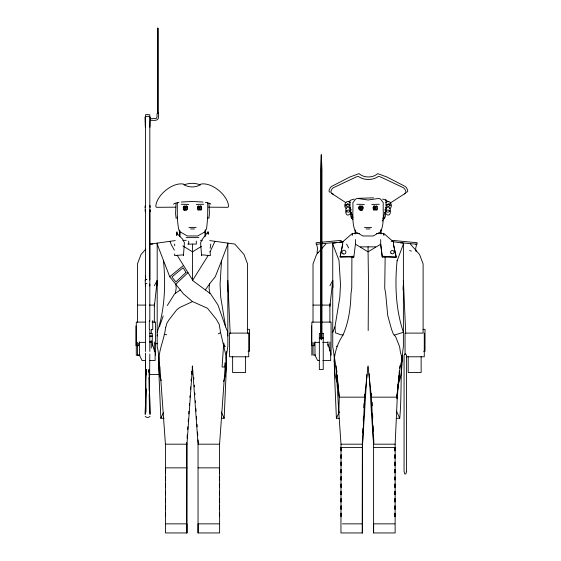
<?xml version="1.0" encoding="UTF-8"?>
<svg xmlns="http://www.w3.org/2000/svg" width="561" height="561" viewBox="0 0 561 561"><rect width="100%" height="100%" fill="white"/><g stroke="black" fill="none" stroke-linecap="round" stroke-linejoin="round"><path stroke-width="0.84" d="M145.453 275.521L145.594 280.788M149.815 211.785L149.815 205.543M226.392 351.677L226.385 361.887L226.209 356.782L227.829 346.572L227.829 243.116M150.425 120.327C152.985 120.019 156.519 121.323 158.251 118.701L158.665 114.135L158.076 112.466L158.076 113.252L157.837 28.05L157.606 113.252L157.606 112.466L157.017 114.135L157.017 117.046L156.175 118.476L150.376 118.715M157.185 243.116L157.185 346.572C160.306 357.778 156.954 369.797 161.203 380.758M334.258 354.601C334.384 364.18 333.69 374.131 337.568 383.142M157.185 244.091L169.71 276.713L183.426 293.817L192.402 301.523L207.486 308.262L216.216 319.139L219.253 324.482L220.578 332.582L226.209 356.782L225.978 376.368L224.169 418.275L221.371 418.275M391.22 241.447L403.387 243.116L403.387 346.572C400 370.253 401.978 394.425 399.727 418.275L396.929 418.275M385.155 257.057L384.72 288.102L385.702 293.838L387.714 315.436L391.543 329.356L393.366 334.083L395.617 336.649L399.6 346.649L400.47 352.603L401.767 356.782L401.942 361.887M146.141 388.843L145.769 412.44L145.769 381.564L146.442 369.615L146.358 374.86M219.365 500.335C219.484 494.781 219.358 505.896 219.477 500.335M394.923 478.456C395.042 472.902 394.916 484.017 395.035 478.456M401.942 355.583L401.865 359.713L400.147 366.985L396.879 397.16L398.415 380.919M145.769 389.776L145.229 414.362L145.769 390.288L145.453 353.1M368.065 365.863L364.685 397.16L362.532 444.186L362.532 532.95L340.955 532.95L340.997 444.186L338.83 412.938L339.251 397.16L337.631 380.063M399.495 370.954L397.293 397.16L395.14 444.186L395.126 532.95L373.598 532.95L373.598 444.186L371.438 412.938L371.712 402.146M205.193 234.267L205.326 230.003M227.493 290.956L227.689 284.834M380.779 233.411L380.884 230.003M403.078 290.079L403.219 285.703M165.579 327.266C164.506 340.562 156.267 353.675 159.899 366.985L165.432 444.186L165.446 532.95L186.974 532.95L186.974 444.186L192.507 365.863M334.188 361.887C334.468 352.315 337.701 342.918 343.059 334.945C348.725 321.944 350.618 307.905 350.976 293.817L351.754 288.102L351.901 257.008L353.851 257.078L355.436 244.203L355.436 239.547M349.812 204.232C350.141 206.736 346.032 207.121 345.885 204.597L345.885 206.238C345.555 203.734 349.671 203.348 349.812 205.873M350.373 210.095C350.702 212.605 346.593 212.991 346.446 210.466L346.446 212.107M207.654 218.46L207.71 217.261L206.63 228.502L205.137 231.728L205.137 236.672M227.829 244.091L221.553 260.802L220.073 284.357L220.746 297.323L225.606 326.86L227.829 332.28M397.125 260.402C394.748 284.455 395.666 309.237 403.387 332.28L394.243 335.148M362.357 440.701L362.203 532.95M362.701 432.868L362.897 428.513M363.248 420.673L363.437 416.318M363.823 407.609L364.019 403.254M321.292 154.864L320.619 169.667L320.619 337.883L321.292 339.756L321.965 337.883L321.965 169.667L321.292 154.85L321.292 339.756M205.228 230.017L205.137 231.728L197.675 235.978L187.346 235.978L179.878 231.728C177.823 231.377 177.038 211.756 177.36 218.46M380.695 231.728C384.643 222.724 382.791 212.317 383.268 202.703L380.646 199.197L378.913 198.391L368.065 200.011L357.21 198.391L355.485 199.197L352.862 202.703C353.339 212.317 351.488 222.724 355.436 231.728L362.897 235.978L373.226 235.978L380.695 231.728L380.786 230.017M340.99 444.186L362.532 444.186L366.908 374.482M207.689 217.458L207.71 202.703M186.764 442.454L186.645 532.95M187.065 438.113L187.304 434.642M187.669 429.438L187.851 426.837M188.208 421.634L188.391 419.032M188.748 413.829L188.931 411.227M189.352 405.154L189.478 403.415M189.899 397.349L190.018 395.61M190.438 389.537L190.621 386.936M191.042 380.863L191.161 379.131M191.582 373.058L191.701 371.326M192.002 366.985L192.507 366.985L198.04 444.186L198.04 532.95L219.617 532.95L219.575 444.186L225.115 366.985L226.174 362.736M176.848 235.269L176.974 231.847L176.694 235.283M174.716 253.895L174.59 255.592L183.159 254.841L183.412 255.662L184.422 242.794L182.563 239.084L176.974 233.593M399.72 368.339L399.937 365.716M364.362 396.283L364.517 394.537M224.982 362.785L224.596 366.985L222.086 366.985L223.713 343.08L224.835 346.796L224.596 345.366M398.576 379.208L398.899 375.786M399.137 373.226L399.383 370.66M154.345 306.467L157.185 280.458L154.345 285.724M329.903 306.467L332.743 280.458L329.903 285.724M208.874 218.545L209.435 213.622L209.001 203.566M221.553 260.802L215.305 276.671L209.583 283.859L209.064 288.452L209.877 293.305M384.622 216.904L384.285 218.545M386.115 209.688L385.176 217.128L382.153 221.118M157.185 335.948L157.403 334.272M187.556 208.93L185.95 210.578M224.835 346.796L224.912 346.193M183.237 207.254L184.317 205.754M358.788 207.254L359.874 205.754M165.783 327.329L166.855 323.304L168.896 319.966L176.603 309.967L179.702 307.526L192.626 301.523M210.13 248.278L210.775 244.091M175.383 293.305L176.196 288.102L175.754 284.252L188.005 272.674M157.185 332.28C164.906 309.237 165.825 284.455 163.447 260.402M332.743 332.28L334.966 326.86L339.826 297.323L340.499 284.357L339.005 260.402L332.743 244.091M352.532 235.01L352.532 233.257L342.701 241.854L342.701 244.203L340.148 256.889L353.851 257.078M342.701 244.203L340.064 257.008L353.465 256.258L353.619 257.064M384.776 210.003C392.006 199.19 392.63 222.675 384.804 212.416M390.239 204.597C390.091 207.121 385.982 206.736 386.312 204.232L386.312 205.873C386.431 203.657 389.944 203.531 390.225 205.726M389.685 210.466C389.537 212.991 385.428 212.605 385.758 210.095L385.758 211.735C385.87 209.526 389.39 209.4 389.664 211.595M396.809 398.822L397.293 397.16L397.139 394.537M382.812 218.86L385.141 211.953M346.46 211.595C346.74 209.4 350.26 209.526 350.373 211.735M351.326 212.416C343.5 222.675 344.124 199.19 351.354 210.003M214.926 241.307L210.13 251.77M198.538 205.754L197.914 206.392M374.096 205.754L373.472 206.392M223.537 381.55C226.665 373.696 226.328 365.078 226.209 356.782M398.015 384.734C401.823 375.926 402.174 366.235 401.767 356.782M159.408 326.86L163.237 315.906M385.68 210.403L386.22 208.86M397.111 260.802L403.387 244.091M352.084 235.234L352.771 233.432L359.629 233.432M362.658 209.8L361.508 210.578M376.712 210.2L377.265 209.47M164.142 418.275L160.846 418.275L163.356 412.749M339.202 418.275L336.404 418.275L339.272 411.956M404.397 193.889L405.771 192.563L405.869 191.259L404.656 188.847L403.478 187.774L380.498 176.925L378.373 176.435C372.644 180.502 364.117 180.502 358.388 176.435L356.263 176.925L333.283 187.774L332.105 188.847L330.892 191.259L331.516 193.356L333.536 194.295M348.577 201.834L350.983 200.025L354.187 199.057M167.318 305.521L174.639 293.817L180.319 289.939M192.696 280.205L208.068 255.669M350.134 207.935L350.541 207.282M205.333 289.939L209.583 283.859M208.25 234.428L208.04 231.847L202.451 239.084L200.593 242.794L201.602 255.662L201.855 254.841L210.424 255.592L209.982 251.342M149.927 127.277L150.285 117.067L147.634 116.211L144.983 117.067L145.341 127.277M145.755 249.112L141.021 254.484L137.459 263.908L137.459 322.21M325.738 244.091L316.572 254.484L313.017 263.908L313.017 322.21M358.858 207.493C359.896 205.207 365.982 208.271 360.435 206.006C355.779 208.601 363.451 212.801 363.044 207.493M373.086 207.493C374.117 205.207 380.211 208.271 374.664 206.006C370.008 208.601 377.679 212.801 377.265 207.493M173.58 204.225L174.219 203.517L179.043 202.283M187.465 208.72L185.396 209.597L183.321 208.72M201.694 208.72L199.618 209.597L197.549 208.72M363.023 208.72L360.954 209.597L358.879 208.72M377.251 208.72L375.176 209.597L373.107 208.72M385.863 202.71C389.678 198.299 393.948 206.623 389.509 208.734M145.159 207.542L145.453 205.585M183.475 207.037L185.396 206.406L187.311 207.037M197.703 207.037L199.618 206.406L201.539 207.037M359.033 207.037L360.954 206.406L362.869 207.037M373.261 207.037L375.176 206.406L377.097 207.037M201.708 209.47L200.761 210.242M169.71 276.713L183.503 265.444M351.845 218.545L352.862 217.794L352.406 218.545L351.698 218.545L351.417 216.083M406.606 192.479L407.686 191.371L407.665 190.193L406.487 187.704L405.252 186.462L386.992 177.045L377.707 173.637C372.869 178.082 363.893 178.082 359.054 173.637L349.769 177.045L331.509 186.462L330.275 187.704L329.097 190.193L329.076 191.371L330.156 192.479M150.039 416.395L148.525 417.384L146.751 417.384L145.229 416.395M390.056 203.187L405.245 193.356M201.427 246.37L192.507 251.84L182.851 245.914M218.278 333.879L220.578 332.582M387.16 204.87L389.334 203.657M149.815 286.033L149.815 210.158L149.815 280.009M318.648 252.373L317.021 252.997L317.589 248.369L316.6 244.231M184.162 184.857C189.267 182.823 195.109 182.823 200.221 184.857M145.264 283.971L146.926 283.508M175.249 240.585L150.18 244.091L152.809 244.091M333.22 243.074L336.663 242.633M339.251 242.303L343.22 241.854M342.701 241.854L332.743 243.116L332.743 346.572L335.976 366.985L339.251 397.16L364.685 397.16M181.364 202.023L192.192 201.476L203.019 202.023M358.36 198.321L373.542 197.851M332.729 242.71L316.236 244.266L316.088 242.731L341.102 240.367L341.249 241.903M196.217 204.414L203.748 204.267M371.775 204.414L379.306 204.267M175.775 207.17L157.774 207.304A7.777 2.819 -41.3 0 1 156.126 206.995L155.797 206.357C156.428 195.263 172.564 181.946 183.552 184.092L184.001 184.751C188.945 187.676 195.438 187.676 200.382 184.751L200.831 184.092C211.813 181.946 227.955 195.263 228.586 206.357L228.257 206.995A7.777 2.819 41.3 0 1 226.609 207.304L208.608 207.17M176.014 203.566L175.579 213.622L176.14 218.545M188.931 227.464L196.105 227.464M364.468 227.464L371.641 227.464M190.537 228.951L194.478 228.951M366.095 228.951L370.036 228.951M376.501 233.432L383.352 233.432L384.047 235.234M186.119 237.626L198.896 237.626M182.858 240.346L186.203 240.346M200.473 240.346L202.156 240.346M187.823 244.091L196.343 244.091L196.308 241.097M360.421 246.861L375.709 246.861M137.459 305.093L145.902 305.093M149.282 305.093L154.345 305.093M313.017 305.093L329.903 305.093M145.902 322.105L136.295 322.105L136.295 355.232L139.787 355.232M152.017 322.105L155.509 322.105L155.509 355.232M247.429 329.356L249.463 329.356L249.463 351.277L248.109 351.277M422.987 329.356L425.021 329.356L425.021 351.277L423.66 351.277M151.281 329.644L152.746 329.644L152.746 320.619M406.227 333.108L423.113 333.108L423.113 263.908L419.551 254.484L410.393 244.091M149.815 333.36L152.255 333.36L152.255 341.361L149.815 341.361M166.729 334.714L164.128 334.412M149.815 336.025L152.255 336.025M149.815 336.291L152.255 336.291M319.342 338.045L320.619 338.045M321.965 338.045L323.241 338.045M319.342 338.059L323.241 338.059M139.43 342.357L145.474 342.357M149.815 342.287L151.281 342.287M314.987 342.357L319.3 342.357M322.75 342.357L327.933 342.357M155.117 343.69L157.732 343.69M139.991 355.05L137.459 355.05L137.459 342.357M315.548 355.05L313.017 355.05L313.017 342.357M406.227 356.782L424.277 356.782L424.277 333.108M145.565 360.527L142.087 360.527L139.43 355.232L139.43 341.852M149.913 360.527L155.124 360.527L155.124 352.708L152.375 344.131M319.384 360.527L317.645 360.527L314.987 355.232L314.987 341.852M322.863 360.527L330.681 360.527L330.681 352.708L327.933 344.131M149.514 374.46L159.478 374.46M368.065 366.985L371.438 397.16L397.293 397.16M165.432 444.186L186.974 444.186M198.04 444.186L219.582 444.186M395.14 444.186L373.598 444.186L371.438 397.16M340.997 447.405L362.532 447.405M373.598 447.405L395.126 447.405M165.446 467.853L186.974 467.853M198.04 467.853L219.575 467.853M165.768 523.848L186.946 523.848L186.946 532.95M219.246 523.848L198.068 523.848L198.068 532.95M342.399 523.848L362.504 523.848L362.504 532.95M394.804 523.848L373.626 523.848L373.626 532.95M356.824 204.267L364.355 204.414M181.266 204.267L188.798 204.414M400.519 242.71L416.648 244.231L415.659 248.369L416.038 251.454M392.146 240.367L417.16 242.731L417.012 244.266L415.701 244.14M209.765 240.585L234.835 244.091L244 254.484L247.555 263.908L247.555 333.108M205.333 202.283L210.165 203.517L210.803 204.225M360.393 210.578L358.788 208.93M184.835 210.578L183.896 210.228L183.237 208.93M197.528 207.493C197.121 212.801 204.786 208.601 200.137 206.006C194.583 208.271 200.677 205.207 201.708 207.493M183.307 207.493C182.893 212.801 190.565 208.601 185.908 206.006C180.362 208.271 186.448 205.207 187.486 207.493M382.581 199.057L385.779 200.025L388.184 201.834M343.059 334.945L340.639 334.714L335.478 332.869L334.966 326.86M409.705 250.494L411.339 251.118M145.453 286.033L145.138 279.911L146.926 279.336L145.453 279.673L145.453 210.2M347.427 203.657L349.601 204.87M355.436 244.203L368.065 251.84L368.472 279.96L368.184 330.527M346.621 208.734C342.175 206.623 346.453 198.299 350.26 202.71M331.516 193.356L345.983 202.717M373.472 209.8L374.096 210.438M377.265 206.729L376.256 205.754M201.708 206.729L200.698 205.754M352.967 219.786L350.948 217.128L350.015 209.688M385.589 207.282L385.996 207.935M177.108 255.171L193.117 280.879L210.557 293.817L217.949 304.953L225.606 326.86M145.159 205.887L145.453 211.785M346.558 244.091L348.633 247.899M174.324 250.178L171 244.091L170.095 241.307M336.6 346.137L336.859 346.649M396.501 411.164L399.727 418.275M221.3 411.956L224.169 418.275M197.914 209.8L198.089 210.2M351.102 212.282L352.876 217.359L350.983 211.953M350.45 210.403L349.91 208.86L349.91 201.259M362.034 205.754L363.114 207.254M186.476 205.754L187.556 207.254M385.856 199.646L386.22 208.012M383.598 235.01L383.598 233.257L393.429 241.854L393.429 244.203L396.059 257.008L382.665 256.258L382.279 257.078L380.695 244.203L380.695 239.547M393.429 244.203L396.347 257.303L382.279 257.078L380.695 244.203L368.065 251.84L368.065 246.672M174.527 244.091L174.794 245.753M227.5 333.437L227.829 335.948M336.663 369.804L336.909 372.371M337.147 374.93L337.47 378.352M371.529 393.668L371.684 395.414M193.734 377.399L193.854 379.131M194.274 385.204L194.394 386.936M194.814 393.009L194.94 394.741M195.361 400.813L195.48 402.553M195.901 408.625L196.084 411.227M196.441 416.43L196.623 419.032M196.988 424.235L197.163 426.837M197.528 432.04L197.767 435.511M198.068 439.845L198.314 443.316M335.983 365.723L338.83 412.938M369.173 373.612L371.438 412.938M149.499 381.564L148.826 369.615L148.868 372.238M177.325 217.458L177.304 202.703M336.404 418.275L334.594 376.368L334.356 356.782M160.846 418.275L159.044 376.368L158.805 356.782M403.387 280.458L405.729 333.62M372.069 402.384L372.224 405.869M372.574 413.702L372.77 418.057M373.114 425.897L373.346 431.121M373.654 438.092L373.892 443.316M227.829 280.458L230.171 333.62M332.743 280.458L332.968 287.456M157.185 280.458L157.353 285.703M355.239 230.003L355.351 233.411M179.688 230.003L179.85 235.122M364.37 400.484L364.685 412.938M149.499 389.776L150.039 414.362L149.499 390.288L149.815 354.005M219.477 507.628C219.358 502.074 219.484 513.189 219.365 507.628M148.953 377.483L149.156 390.589M149.212 394.088L149.499 412.44M421.143 356.501L421.143 372.56L408.198 372.56L408.198 356.501M405.056 333.108L405.056 354.243M381.031 232.436L381.031 234.049M355.099 232.436L355.099 234.049M331.067 355.232L331.067 322.105L311.846 322.105L311.846 355.232M329.903 303.711L329.903 322.21M329.903 341.979L329.903 351.088M327.933 341.852L327.933 346.088M314.251 343.101L314.251 345.66L311.537 345.66L311.537 325.927M245.585 356.501L245.585 372.56L232.64 372.56L232.64 356.501M208.04 231.847L208.04 233.593M192.507 244.091L192.507 279.897M192.023 371.894L192.023 374.46M188.706 241.097L188.706 244.091M179.878 231.728L179.878 236.672M157.837 28.05L157.837 113.645M154.345 303.711L154.345 322.21M154.345 341.979L154.345 351.088M152.375 341.852L152.375 346.088M151.281 329.573L151.281 333.802M151.281 340.793L151.281 348.023M150.103 205.887L150.103 207.542M150.103 209.66L150.103 211.301M149.815 206.203L149.815 114.802L146.926 114.549L145.453 114.83L145.453 207.072M149.815 284.006L149.815 321.425M149.815 329.7L149.815 351.459M149.324 320.619L149.324 329.538M146.442 370.204L146.442 371.487M145.523 360.786L145.523 374.46M145.453 284.062L145.453 351.445M145.166 209.66L145.166 211.301M138.693 343.101L138.693 345.66L135.979 345.66L135.979 325.927M165.565 469.459L165.565 472.874L165.621 469.459M165.565 476.752L165.565 480.167L165.621 476.752M165.565 484.045L165.565 487.46L165.621 484.045M165.565 491.338L165.565 494.753L165.621 491.338M165.565 498.631L165.565 502.046L165.621 498.631M165.565 505.924L165.565 509.339L165.621 505.924M165.565 513.217L165.565 516.632L165.621 513.217M219.393 469.459L219.449 472.874L219.393 469.459M219.393 476.752L219.449 480.167L219.393 476.752M219.393 484.045L219.449 487.46L219.393 484.045M219.393 491.338L219.449 494.753L219.393 491.338M219.393 513.217L219.449 516.632L219.393 513.217M341.123 447.573L341.179 450.988L341.179 447.573M341.123 454.873L341.123 458.288L341.179 454.873M341.123 462.166L341.179 465.581L341.179 462.166M341.123 469.459L341.123 472.874L341.179 469.459M341.123 476.752L341.123 480.167L341.179 476.752M341.123 484.045L341.123 487.46L341.179 484.045M341.123 491.338L341.123 494.753L341.179 491.338M341.123 498.631L341.123 502.046L341.179 498.631M341.123 505.924L341.123 509.339L341.179 505.924M341.123 513.217L341.179 516.632L341.179 513.217M394.951 447.573L394.951 450.988L395.007 447.573M394.951 454.873L394.951 458.288L395.007 454.873M394.951 462.166L394.951 465.581L395.007 462.166M394.951 469.459L394.951 472.874L395.007 469.459M394.951 484.045L394.951 487.46L395.007 484.045M394.951 491.338L394.951 494.753L395.007 491.338M394.951 498.631L394.951 502.046L395.007 498.631M394.951 505.924L394.951 509.339L395.007 505.924M394.951 513.217L394.951 516.632L395.007 513.217M184.555 207.865C185.586 211.476 187.157 205.333 184.555 207.865M198.783 207.865C199.814 211.476 201.385 205.333 198.783 207.865M360.113 207.865C361.144 211.476 362.715 205.333 360.113 207.865M374.341 207.865C375.372 211.476 376.943 205.333 374.341 207.865M406.578 471.478L405.841 473.933L404.804 473.933L404.067 471.478L404.067 355.625L404.804 354.019L405.841 354.019L406.578 355.625L406.578 471.478M186 272.415L175.916 281.952L171.897 276.945L183.11 267.779L186 272.415M248.726 333.108L229.505 333.108L229.505 356.782L248.726 356.782L248.726 333.108M323.241 333.409L319.342 333.409L319.342 369.552L323.241 369.552L323.241 333.409M343.178 253.902A1.964 1.914 -9.1 0 0 345.906 251.903A1.964 1.914 -9.1 0 0 342.785 250.613A1.964 1.914 -9.1 0 0 343.178 253.902M390.954 253.144A1.746 1.704 9.1 0 0 393.962 252.829A1.746 1.704 9.1 0 0 392.16 250.444A1.746 1.704 9.1 0 0 390.954 253.144"/></g></svg>
